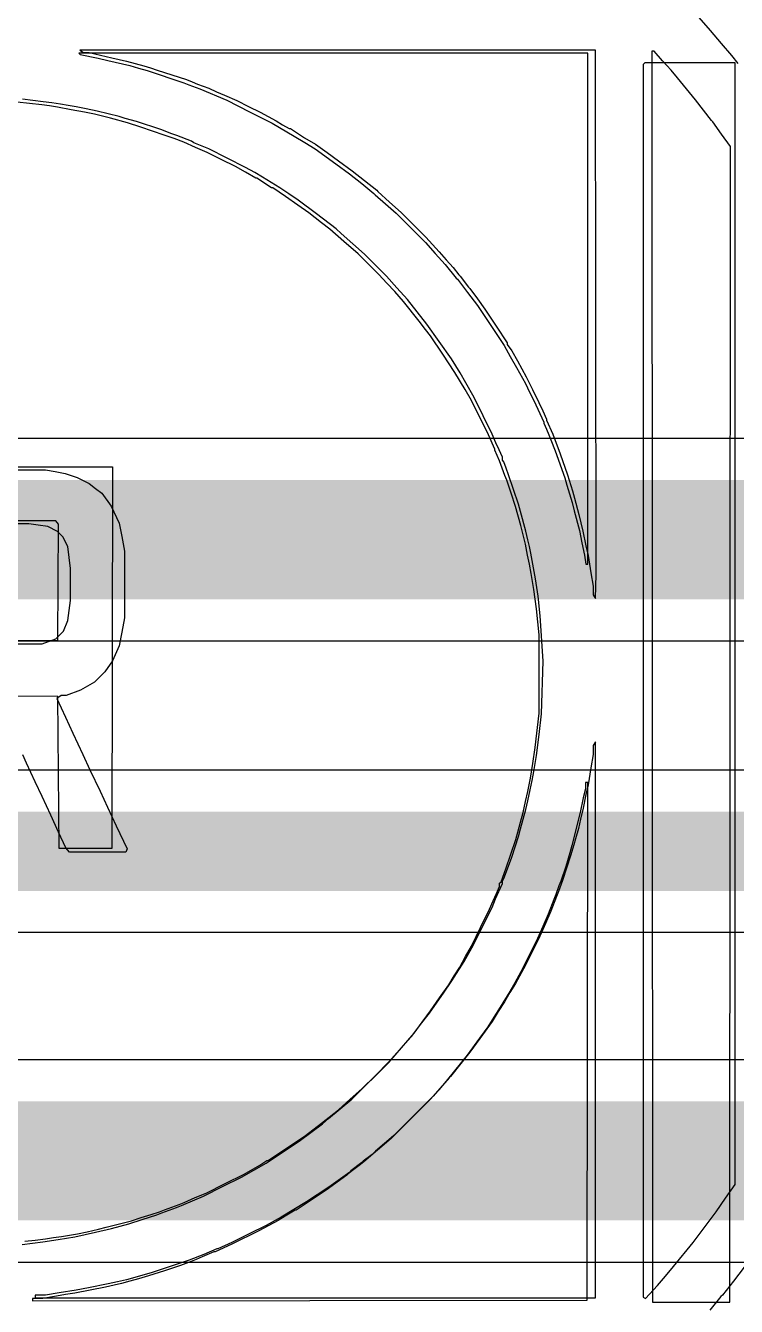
# Model space of a CAD drawing. Header units: inches. Extents: x -7 to 5163, y -3 to 5149.
# Drawn here: x 102.72 to 107.26, y 51.29 to 59.49 of the extents above; entities that cross this region are included whole.
import ezdxf

# ---------------------------------------------------------------- set-up
doc = ezdxf.new("R2010")
doc.units = ezdxf.units.IN
for name, color, linetype in [('Bottom Overlay', 54, 'Continuous'), ('Top Layer', 1, 'Continuous'), ('Top Overlay', 2, 'Continuous')]:
    doc.layers.add(name, color=color, linetype=linetype)

# ---------------------------------------------------------------- blocks, each defined once
blk = doc.blocks.new('IMPORTED_IMAGE_B_1')
at = {"layer": 'Top Overlay'}
for p, q in [((13.9484, -6.0745), (10.6909, -6.0745)), ((10.6909, -6.0745), (10.6909, -6.0745)), ((10.6909, -6.0745), (10.6999, -6.0835)), ((10.6999, -6.0835), (10.6999, -6.0835)), ((10.6999, -6.0835), (10.815, -6.1062)), ((10.815, -6.1062), (10.815, -6.1062)), ((10.815, -6.1062), (10.8778, -6.1207)), ((10.8778, -6.1207), (10.8778, -6.1207)), ((10.8778, -6.1207), (11.019, -6.1543)), ((13.9484, -9.3451), (13.9484, -6.0745)), ((13.9484, -6.0745), (13.9484, -6.0745)), ((14.3118, -6.1372), (14.3013, -6.1477)), ((14.8895, -6.1372), (14.3118, -6.1372)), ((14.3118, -6.1372), (14.3118, -6.1372)), ((14.8895, -13.3151), (14.8895, -6.1372)), ((14.8895, -6.1372), (14.8895, -6.1372)), ((11.019, -6.1543), (11.019, -6.1543)), ((11.019, -6.1543), (11.0739, -6.1704)), ((11.0739, -6.1704), (11.0739, -6.1704)), ((11.0739, -6.1704), (11.1288, -6.1865)), ((11.1288, -6.1865), (11.1288, -6.1865)), ((11.1288, -6.1865), (11.3641, -6.2634)), ((14.3013, -6.1477), (14.3013, -6.1477)), ((14.3013, -6.1477), (14.3013, -14.0343)), ((11.3641, -6.2634), (11.3641, -6.2634)), ((11.3641, -6.2634), (11.3954, -6.277)), ((11.3954, -6.277), (11.3954, -6.277)), ((11.3954, -6.277), (11.466, -6.3031)), ((11.466, -6.3031), (11.466, -6.3031)), ((11.466, -6.3031), (11.6386, -6.3759)), ((10.3758, -6.3968), (10.2974, -6.3887)), ((11.6386, -6.3759), (11.6386, -6.3759)), ((11.6386, -6.3759), (11.7837, -6.449)), ((10.4543, -6.4049), (10.3758, -6.3968)), ((10.3758, -6.3968), (10.3758, -6.3968)), ((10.5052, -6.4125), (10.4543, -6.4049)), ((10.4543, -6.4049), (10.4543, -6.4049)), ((10.5562, -6.4201), (10.5052, -6.4125)), ((10.5052, -6.4125), (10.5052, -6.4125)), ((10.6425, -6.4362), (10.5562, -6.4201)), ((10.5562, -6.4201), (10.5562, -6.4201)), ((10.7288, -6.4523), (10.6425, -6.4362)), ((10.6425, -6.4362), (10.6425, -6.4362)), ((10.7915, -6.4659), (10.7288, -6.4523)), ((10.7288, -6.4523), (10.7288, -6.4523)), ((10.8935, -6.4913), (10.7915, -6.4659)), ((10.7915, -6.4659), (10.7915, -6.4659)), ((11.7837, -6.449), (11.7837, -6.449)), ((11.7837, -6.449), (11.9288, -6.522)), ((11.0033, -6.5201), (10.8935, -6.4913)), ((10.8935, -6.4913), (10.8935, -6.4913)), ((11.0895, -6.5472), (11.0033, -6.5201)), ((11.0033, -6.5201), (11.0033, -6.5201)), ((11.2386, -6.5984), (11.0895, -6.5472)), ((11.0895, -6.5472), (11.0895, -6.5472)), ((11.9288, -6.522), (11.9288, -6.522)), ((11.9288, -6.522), (11.9758, -6.5494)), ((11.9758, -6.5494), (11.9758, -6.5494)), ((11.9758, -6.5494), (12.0699, -6.6056)), ((11.3013, -6.6216), (11.2386, -6.5984)), ((11.2386, -6.5984), (11.2386, -6.5984)), ((11.3641, -6.6448), (11.3013, -6.6216)), ((11.3013, -6.6216), (11.3013, -6.6216)), ((12.0699, -6.6056), (12.0699, -6.6056)), ((12.0699, -6.6056), (12.1366, -6.6466)), ((11.4386, -6.6784), (11.3641, -6.6448)), ((11.3641, -6.6448), (11.3641, -6.6448)), ((11.5131, -6.7111), (11.4386, -6.6784)), ((11.4386, -6.6784), (11.4386, -6.6784)), ((11.6033, -6.7553), (11.5131, -6.7111)), ((11.5131, -6.7111), (11.5131, -6.7111)), ((12.1366, -6.6466), (12.1366, -6.6466)), ((12.1366, -6.6466), (12.2033, -6.6876)), ((12.2033, -6.6876), (12.2033, -6.6876)), ((12.2033, -6.6876), (12.3366, -6.7829)), ((11.6935, -6.7995), (11.6033, -6.7553)), ((11.6033, -6.7553), (11.6033, -6.7553)), ((11.7588, -6.837), (11.6935, -6.7995)), ((11.6935, -6.7995), (11.6935, -6.7995)), ((12.3366, -6.7829), (12.3366, -6.7829)), ((12.3366, -6.7829), (12.4229, -6.8468)), ((11.8241, -6.8745), (11.7588, -6.837)), ((11.7588, -6.837), (11.7588, -6.837)), ((11.8316, -6.8745), (11.8241, -6.8745)), ((11.8241, -6.8745), (11.8241, -6.8745)), ((11.924, -6.9372), (11.8316, -6.8745)), ((11.8316, -6.8745), (11.8316, -6.8745)), ((12.4229, -6.8468), (12.4229, -6.8468)), ((12.4229, -6.8468), (12.5013, -6.9093)), ((11.9332, -6.9372), (11.924, -6.9372)), ((11.924, -6.9372), (11.924, -6.9372)), ((12.0133, -6.992), (11.9332, -6.9372)), ((11.9332, -6.9372), (11.9332, -6.9372)), ((12.5013, -6.9093), (12.5013, -6.9093)), ((12.5013, -6.9093), (12.5797, -6.9718)), ((12.0935, -7.0467), (12.0133, -6.992)), ((12.0133, -6.992), (12.0133, -6.992)), ((12.1641, -7.0971), (12.0935, -7.0467)), ((12.0935, -7.0467), (12.0935, -7.0467)), ((12.5797, -6.9718), (12.5797, -6.9718)), ((12.5797, -6.9718), (12.5876, -6.9804)), ((12.5876, -6.9804), (12.5876, -6.9804)), ((12.5876, -6.9804), (12.6543, -7.0392)), ((12.6543, -7.0392), (12.6543, -7.0392)), ((12.6543, -7.0392), (12.7209, -7.098)), ((12.2437, -7.1608), (12.1641, -7.0971)), ((12.1641, -7.0971), (12.1641, -7.0971)), ((12.7209, -7.098), (12.7209, -7.098)), ((12.7209, -7.098), (12.815, -7.1922)), ((12.2968, -7.2), (12.2437, -7.1608)), ((12.2437, -7.1608), (12.2437, -7.1608)), ((12.3873, -7.2794), (12.2968, -7.2)), ((12.2968, -7.2), (12.2968, -7.2)), ((12.815, -7.1922), (12.815, -7.1922)), ((12.815, -7.1922), (12.9091, -7.2863)), ((12.4778, -7.3588), (12.3873, -7.2794)), ((12.3873, -7.2794), (12.3873, -7.2794)), ((12.9091, -7.2863), (12.9091, -7.2863)), ((12.9091, -7.2863), (12.9722, -7.3569)), ((12.5445, -7.4248), (12.4778, -7.3588)), ((12.4778, -7.3588), (12.4778, -7.3588)), ((12.9722, -7.3569), (12.9722, -7.3569)), ((12.9722, -7.3569), (13.0352, -7.4274)), ((12.6111, -7.4907), (12.5445, -7.4248)), ((12.5445, -7.4248), (12.5445, -7.4248)), ((13.0352, -7.4274), (13.0352, -7.4274)), ((13.0352, -7.4274), (13.105, -7.5137)), ((12.6621, -7.5455), (12.6111, -7.4907)), ((12.6111, -7.4907), (12.6111, -7.4907)), ((13.105, -7.5137), (13.105, -7.5137)), ((13.105, -7.5137), (13.1146, -7.5215)), ((13.1146, -7.5215), (13.1146, -7.5215)), ((13.1146, -7.5215), (13.1782, -7.6055)), ((12.7131, -7.6003), (12.6621, -7.5455)), ((12.6621, -7.5455), (12.6621, -7.5455)), ((12.7685, -7.6627), (12.7131, -7.6003)), ((12.7131, -7.6003), (12.7131, -7.6003)), ((13.1782, -7.6055), (13.1782, -7.6055)), ((13.1782, -7.6055), (13.2418, -7.6894)), ((12.8699, -7.7895), (12.7685, -7.6627)), ((12.7685, -7.6627), (12.7685, -7.6627)), ((13.2418, -7.6894), (13.2418, -7.6894)), ((13.2418, -7.6894), (13.4121, -7.9451)), ((12.9091, -7.842), (12.8699, -7.7895)), ((12.8699, -7.7895), (12.8699, -7.7895)), ((12.9421, -7.8824), (12.9091, -7.842)), ((12.9091, -7.842), (12.9091, -7.842)), ((13.0201, -8), (12.9421, -7.8824)), ((12.9421, -7.8824), (12.9421, -7.8824)), ((13.4121, -7.9451), (13.4121, -7.9451)), ((13.4121, -7.9451), (13.4521, -8.0157)), ((13.0981, -8.1176), (13.0201, -8)), ((13.0201, -8), (13.0201, -8)), ((13.4521, -8.0157), (13.4521, -8.0157)), ((13.4521, -8.0157), (13.4922, -8.0863)), ((13.4922, -8.0863), (13.4922, -8.0863)), ((13.4922, -8.0863), (13.5485, -8.1882)), ((13.1628, -8.2274), (13.0981, -8.1176)), ((13.0981, -8.1176), (13.0981, -8.1176)), ((13.5485, -8.1882), (13.5485, -8.1882)), ((13.5485, -8.1882), (13.575, -8.2431)), ((13.2028, -8.298), (13.1628, -8.2274)), ((13.1628, -8.2274), (13.1628, -8.2274)), ((13.575, -8.2431), (13.575, -8.2431)), ((13.575, -8.2431), (13.6014, -8.298)), ((13.3117, -8.5176), (13.2028, -8.298)), ((13.2028, -8.298), (13.2028, -8.298)), ((13.6014, -8.298), (13.6014, -8.298)), ((13.6014, -8.298), (13.666, -8.435)), ((13.666, -8.435), (13.666, -8.435)), ((13.666, -8.435), (13.666, -8.4433)), ((13.3523, -8.6083), (13.3117, -8.5176)), ((13.3117, -8.5176), (13.3117, -8.5176)), ((13.666, -8.4433), (13.666, -8.4433)), ((13.666, -8.4433), (13.6825, -8.4805)), ((13.6825, -8.4805), (13.6825, -8.4805)), ((13.6825, -8.4805), (13.699, -8.5176)), ((13.699, -8.5176), (13.699, -8.5176)), ((13.699, -8.5176), (13.7116, -8.549)), ((13.7116, -8.549), (13.7116, -8.549)), ((13.7116, -8.549), (13.7386, -8.6196)), ((13.3523, -8.6159), (13.3523, -8.6083)), ((13.3523, -8.6083), (13.3523, -8.6083)), ((13.3819, -8.6824), (13.3523, -8.6159)), ((13.3523, -8.6159), (13.3523, -8.6159)), ((13.4166, -8.7765), (13.3819, -8.6824)), ((13.3819, -8.6824), (13.3819, -8.6824)), ((13.7386, -8.6196), (13.7386, -8.6196)), ((13.7386, -8.6196), (13.8007, -8.7922)), ((9.0542, -8.7412), (10.4778, -8.7415)), ((10.4778, -8.7415), (10.5409, -8.7526)), ((10.5409, -8.7526), (10.6039, -8.7638)), ((10.6039, -8.7638), (10.6817, -8.7898)), ((10.6817, -8.7898), (10.7586, -8.828)), ((10.7586, -8.828), (10.7984, -8.8596)), ((13.4301, -8.8078), (13.4166, -8.7765)), ((13.4166, -8.7765), (13.4166, -8.7765)), ((13.4575, -8.8912), (13.4301, -8.8078)), ((13.4301, -8.8078), (13.4301, -8.8078)), ((13.8007, -8.7922), (13.8007, -8.7922)), ((13.8007, -8.7922), (13.8137, -8.8392)), ((13.8137, -8.8392), (13.8137, -8.8392)), ((13.8137, -8.8392), (13.8479, -8.949)), ((10.7984, -8.8596), (10.8381, -8.8913)), ((10.8381, -8.8913), (10.8997, -8.9726)), ((13.4849, -8.9746), (13.4575, -8.8912)), ((13.4575, -8.8912), (13.4575, -8.8912)), ((10.8997, -8.9726), (10.9498, -9.0824)), ((13.5183, -9.098), (13.4849, -8.9746)), ((13.4849, -8.9746), (13.4849, -8.9746)), ((13.8479, -8.949), (13.8479, -8.949)), ((13.8479, -8.949), (13.8609, -9.0039)), ((13.8609, -9.0039), (13.8609, -9.0039)), ((13.8609, -9.0039), (13.8938, -9.1294)), ((10.3713, -9.0863), (9.417, -9.0863)), ((10.4324, -9.0952), (10.3713, -9.0863)), ((10.3713, -9.0863), (10.3713, -9.0863)), ((10.4935, -9.1041), (10.4324, -9.0952)), ((10.4324, -9.0952), (10.4324, -9.0952)), ((10.9498, -9.0824), (10.968, -9.1686)), ((10.5544, -9.1347), (10.4935, -9.1041)), ((10.4935, -9.1041), (10.4935, -9.1041)), ((10.5901, -9.1704), (10.5544, -9.1347)), ((10.5544, -9.1347), (10.5544, -9.1347)), ((10.6212, -9.2314), (10.5901, -9.1704)), ((10.5901, -9.1704), (10.5901, -9.1704)), ((10.968, -9.1686), (10.9837, -9.2617)), ((13.5336, -9.1569), (13.5183, -9.098)), ((13.5183, -9.098), (13.5183, -9.098)), ((13.549, -9.2157), (13.5336, -9.1569)), ((13.5336, -9.1569), (13.5336, -9.1569)), ((13.8938, -9.1294), (13.8938, -9.1294)), ((13.8938, -9.1294), (13.9104, -9.2078)), ((10.6299, -9.302), (10.6212, -9.2314)), ((10.6212, -9.2314), (10.6212, -9.2314)), ((13.5621, -9.2863), (13.549, -9.2157)), ((13.549, -9.2157), (13.549, -9.2157)), ((13.9104, -9.2078), (13.9104, -9.2078)), ((13.9104, -9.2078), (13.9271, -9.2863)), ((10.6385, -9.3725), (10.6299, -9.302)), ((10.6299, -9.302), (10.6299, -9.302)), ((10.9837, -9.2617), (10.9837, -9.6873)), ((13.5739, -9.3451), (13.5621, -9.2863)), ((13.5621, -9.2863), (13.5621, -9.2863)), ((13.9271, -9.2863), (13.9271, -9.2863)), ((13.9271, -9.2863), (13.9343, -9.3451)), ((10.6386, -9.5769), (10.6385, -9.3725)), ((10.6385, -9.3725), (10.6385, -9.3725)), ((13.5857, -9.4039), (13.5739, -9.3451)), ((13.5739, -9.3451), (13.5739, -9.3451)), ((13.5941, -9.4549), (13.5857, -9.4039)), ((13.5857, -9.4039), (13.5857, -9.4039)), ((13.9343, -9.3451), (13.9343, -9.3451)), ((13.9343, -9.3451), (13.9484, -9.3451)), ((13.9484, -9.3451), (13.9484, -9.3451)), ((13.6025, -9.5059), (13.5941, -9.4549)), ((13.5941, -9.4549), (13.5941, -9.4549)), ((13.6105, -9.5686), (13.6025, -9.5059)), ((13.6025, -9.5059), (13.6025, -9.5059)), ((10.6305, -9.6413), (10.6386, -9.5769)), ((10.6386, -9.5769), (10.6386, -9.5769)), ((13.6185, -9.6313), (13.6105, -9.5686)), ((13.6105, -9.5686), (13.6105, -9.5686)), ((10.6224, -9.7056), (10.6305, -9.6413)), ((10.6305, -9.6413), (10.6305, -9.6413)), ((13.628, -9.7137), (13.6185, -9.6313)), ((13.6185, -9.6313), (13.6185, -9.6313)), ((10.5934, -9.7734), (10.6224, -9.7056)), ((10.6224, -9.7056), (10.6224, -9.7056)), ((10.9837, -9.6873), (10.968, -9.7804)), ((13.6375, -9.7961), (13.628, -9.7137)), ((13.628, -9.7137), (13.628, -9.7137)), ((10.4573, -9.855), (10.5443, -9.8224)), ((10.5443, -9.8224), (10.5934, -9.7734)), ((10.5443, -9.8224), (10.5443, -9.8224)), ((10.5934, -9.7734), (10.5934, -9.7734)), ((10.968, -9.7804), (10.9497, -9.8667)), ((13.6366, -10.298), (13.6375, -9.7961)), ((13.6375, -9.7961), (13.6375, -9.7961)), ((9.9303, -9.853), (10.4573, -9.855)), ((10.4573, -9.855), (10.4573, -9.855)), ((10.9497, -9.8667), (10.9067, -9.9637)), ((10.9067, -9.9637), (10.8584, -10.0338)), ((10.8584, -10.0338), (10.7915, -10.0995)), ((10.7036, -10.1511), (10.6101, -10.1843)), ((10.7915, -10.0995), (10.7036, -10.1511)), ((10.5788, -10.1843), (10.5503, -10.2052)), ((10.5503, -10.2052), (10.6065, -10.3236)), ((10.6101, -10.1843), (10.5788, -10.1843)), ((10.6065, -10.3236), (10.6298, -10.3745)), ((13.6112, -10.5176), (13.6366, -10.298)), ((13.6366, -10.298), (13.6366, -10.298)), ((10.6298, -10.3745), (10.6532, -10.4255)), ((10.6532, -10.4255), (10.7181, -10.5627)), ((10.3569, -10.6176), (10.333, -10.5657)), ((10.7181, -10.5627), (10.763, -10.6608)), ((13.5961, -10.6196), (13.6112, -10.5176)), ((13.6112, -10.5176), (13.6112, -10.5176)), ((10.3849, -10.6774), (10.3569, -10.6176)), ((13.5805, -10.7137), (13.5961, -10.6196)), ((13.5961, -10.6196), (13.5961, -10.6196)), ((10.4129, -10.7372), (10.3849, -10.6774)), ((10.763, -10.6608), (10.8279, -10.798)), ((13.5641, -10.8), (13.5805, -10.7137)), ((13.5805, -10.7137), (13.5805, -10.7137)), ((10.4563, -10.8313), (10.4129, -10.7372)), ((10.8279, -10.798), (10.8746, -10.9)), ((13.5499, -10.8627), (13.5641, -10.8)), ((13.5641, -10.8), (13.5641, -10.8)), ((13.9327, -10.7825), (13.9181, -10.8392)), ((13.9484, -10.7412), (13.9327, -10.7412)), ((13.9327, -10.7412), (13.9327, -10.7412)), ((13.9327, -10.7412), (13.9327, -10.7825)), ((13.9327, -10.7825), (13.9327, -10.7825)), ((13.9444, -14.0549), (13.9484, -10.7412)), ((13.9484, -10.7412), (13.9484, -10.7412)), ((10.5124, -10.951), (10.4563, -10.8313)), ((10.8746, -10.9), (10.9026, -10.9598)), ((13.5339, -10.9333), (13.5499, -10.8627)), ((13.5499, -10.8627), (13.5499, -10.8627)), ((13.9181, -10.8392), (13.8988, -10.9333)), ((13.9181, -10.8392), (13.9181, -10.8392)), ((10.5617, -11.0588), (10.5124, -10.951)), ((10.9026, -10.9598), (10.9306, -11.0196)), ((13.5171, -10.9961), (13.5339, -10.9333)), ((13.5339, -10.9333), (13.5339, -10.9333)), ((13.8988, -10.9333), (13.8451, -11.1451)), ((13.8988, -10.9333), (13.8988, -10.9333)), ((10.6098, -11.1608), (10.5617, -11.0588)), ((10.9306, -11.0196), (11.0001, -11.1671)), ((13.4874, -11.1059), (13.5002, -11.0588)), ((13.5002, -11.0588), (13.5171, -10.9961)), ((13.5002, -11.0588), (13.5002, -11.0588)), ((13.5171, -10.9961), (13.5171, -10.9961)), ((13.4238, -11.2941), (13.4874, -11.1059)), ((13.4874, -11.1059), (13.4874, -11.1059)), ((13.8451, -11.1451), (13.8322, -11.1922)), ((13.8451, -11.1451), (13.8451, -11.1451)), ((10.6332, -11.1882), (10.6098, -11.1608)), ((10.6332, -11.1882), (10.6332, -11.1882)), ((10.992, -11.1882), (10.6332, -11.1882)), ((11.0001, -11.1671), (10.992, -11.1882)), ((13.8322, -11.1922), (13.8061, -11.2784)), ((13.8322, -11.1922), (13.8322, -11.1922)), ((13.3941, -11.3765), (13.4238, -11.2941)), ((13.4238, -11.2941), (13.4238, -11.2941)), ((13.8061, -11.2784), (13.7748, -11.3725)), ((13.8061, -11.2784), (13.8061, -11.2784)), ((13.3837, -11.3869), (13.3941, -11.3765)), ((13.3837, -11.4074), (13.3837, -11.3869)), ((13.3837, -11.3869), (13.3837, -11.3869)), ((13.3941, -11.3765), (13.3941, -11.3765)), ((13.7748, -11.3725), (13.7617, -11.4039)), ((13.7748, -11.3725), (13.7748, -11.3725)), ((13.3427, -11.498), (13.3632, -11.4527)), ((13.3632, -11.4527), (13.3837, -11.4074)), ((13.3632, -11.4527), (13.3632, -11.4527)), ((13.3837, -11.4074), (13.3837, -11.4074)), ((13.7428, -11.4588), (13.7303, -11.4902)), ((13.7617, -11.4039), (13.7428, -11.4588)), ((13.7428, -11.4588), (13.7428, -11.4588)), ((13.7617, -11.4039), (13.7617, -11.4039)), ((13.2616, -11.6706), (13.3192, -11.5529)), ((13.3192, -11.5529), (13.3427, -11.498)), ((13.3192, -11.5529), (13.3192, -11.5529)), ((13.3427, -11.498), (13.3427, -11.498)), ((13.7303, -11.4902), (13.6947, -11.5843)), ((13.7303, -11.4902), (13.7303, -11.4902)), ((13.6947, -11.5843), (13.6599, -11.6627)), ((13.6947, -11.5843), (13.6947, -11.5843)), ((13.204, -11.7882), (13.2616, -11.6706)), ((13.2616, -11.6706), (13.2616, -11.6706)), ((13.6599, -11.6627), (13.6254, -11.7411)), ((13.6599, -11.6627), (13.6599, -11.6627)), ((13.1664, -11.8554), (13.204, -11.7882)), ((13.204, -11.7882), (13.204, -11.7882)), ((13.6254, -11.7411), (13.5325, -11.9294)), ((13.6254, -11.7411), (13.6254, -11.7411)), ((13.1288, -11.9226), (13.1664, -11.8554)), ((13.1664, -11.8554), (13.1664, -11.8554)), ((13.0935, -11.9792), (13.1288, -11.9226)), ((13.1288, -11.9226), (13.1288, -11.9226)), ((13.5325, -11.9294), (13.4802, -12.0235)), ((13.5325, -11.9294), (13.5325, -11.9294)), ((12.9999, -12.1199), (13.0582, -12.0359)), ((13.0582, -12.0359), (13.0935, -11.9792)), ((13.0582, -12.0359), (13.0582, -12.0359)), ((13.0935, -11.9792), (13.0935, -11.9792)), ((13.4802, -12.0235), (13.4479, -12.0802)), ((13.4802, -12.0235), (13.4802, -12.0235)), ((12.9417, -12.2039), (12.9999, -12.1199)), ((12.9999, -12.1199), (12.9999, -12.1199)), ((13.4479, -12.0802), (13.3862, -12.1804)), ((13.4479, -12.0802), (13.4479, -12.0802)), ((12.8889, -12.2745), (12.9417, -12.2039)), ((12.9417, -12.2039), (12.9417, -12.2039)), ((13.3862, -12.1804), (13.3472, -12.2431)), ((13.3862, -12.1804), (13.3862, -12.1804)), ((12.836, -12.3451), (12.8889, -12.2745)), ((12.8889, -12.2745), (12.8889, -12.2745)), ((13.3472, -12.2431), (13.3082, -12.3059)), ((13.3472, -12.2431), (13.3472, -12.2431)), ((12.6746, -12.5333), (12.836, -12.3451)), ((12.836, -12.3451), (12.836, -12.3451)), ((13.3082, -12.3059), (13.2543, -12.3784)), ((13.3082, -12.3059), (13.3082, -12.3059)), ((13.2543, -12.3784), (13.1766, -12.4863)), ((13.2543, -12.3784), (13.2543, -12.3784)), ((12.4382, -12.7686), (12.6746, -12.5333)), ((12.6746, -12.5333), (12.6746, -12.5333)), ((13.1766, -12.4863), (13.0511, -12.6431)), ((13.1766, -12.4863), (13.1766, -12.4863)), ((13.0511, -12.6431), (12.9961, -12.7059)), ((13.0511, -12.6431), (13.0511, -12.6431)), ((12.3639, -12.8304), (12.4382, -12.7686)), ((12.4382, -12.7686), (12.4382, -12.7686)), ((12.941, -12.7686), (12.6895, -13.0205)), ((12.9961, -12.7059), (12.941, -12.7686)), ((12.941, -12.7686), (12.941, -12.7686)), ((12.9961, -12.7059), (12.9961, -12.7059)), ((12.2895, -12.8921), (12.3639, -12.8304)), ((12.3639, -12.8304), (12.3639, -12.8304)), ((12.1758, -12.9813), (12.2503, -12.9255)), ((12.2503, -12.9255), (12.2895, -12.8921)), ((12.2503, -12.9255), (12.2503, -12.9255)), ((12.2895, -12.8921), (12.2895, -12.8921)), ((12.1013, -13.037), (12.1758, -12.9813)), ((12.1758, -12.9813), (12.1758, -12.9813)), ((12.6895, -13.0205), (12.5152, -13.1686)), ((12.6895, -13.0205), (12.6895, -13.0205)), ((11.8895, -13.1773), (12.1013, -13.037)), ((12.1013, -13.037), (12.1013, -13.037)), ((11.8111, -13.2232), (11.8895, -13.1773)), ((11.8895, -13.1773), (11.8895, -13.1773)), ((12.4856, -13.1922), (12.4503, -13.2194)), ((12.5152, -13.1686), (12.4856, -13.1922)), ((12.4856, -13.1922), (12.4856, -13.1922)), ((12.5152, -13.1686), (12.5152, -13.1686)), ((11.6111, -13.3276), (11.7327, -13.2667)), ((11.7327, -13.2667), (11.8111, -13.2232)), ((11.7327, -13.2667), (11.7327, -13.2667)), ((11.8111, -13.2232), (11.8111, -13.2232)), ((12.4072, -13.2551), (12.2739, -13.3505)), ((12.415, -13.2466), (12.4072, -13.2551)), ((12.4072, -13.2551), (12.4072, -13.2551)), ((12.4503, -13.2194), (12.415, -13.2466)), ((12.415, -13.2466), (12.415, -13.2466)), ((12.4503, -13.2194), (12.4503, -13.2194)), ((11.4895, -13.3885), (11.6111, -13.3276)), ((11.6111, -13.3276), (11.6111, -13.3276)), ((12.2739, -13.3505), (12.0822, -13.4784)), ((12.2739, -13.3505), (12.2739, -13.3505)), ((14.8287, -13.4018), (14.8895, -13.3151)), ((14.8895, -13.3151), (14.8895, -13.3151)), ((11.3484, -13.4486), (11.419, -13.418)), ((11.419, -13.418), (11.4895, -13.3885)), ((11.419, -13.418), (11.419, -13.418)), ((11.4895, -13.3885), (11.4895, -13.3885)), ((14.768, -13.4884), (14.8287, -13.4018)), ((14.8287, -13.4018), (14.8287, -13.4018)), ((11.0974, -13.5391), (11.1915, -13.5088)), ((11.1915, -13.5088), (11.2229, -13.4956)), ((11.1915, -13.5088), (11.1915, -13.5088)), ((11.2229, -13.4956), (11.317, -13.4612)), ((11.2229, -13.4956), (11.2229, -13.4956)), ((11.317, -13.4612), (11.3484, -13.4486)), ((11.317, -13.4612), (11.317, -13.4612)), ((11.3484, -13.4486), (11.3484, -13.4486)), ((12.0217, -13.5112), (11.968, -13.5441)), ((12.0755, -13.4784), (12.0217, -13.5112)), ((12.0217, -13.5112), (12.0217, -13.5112)), ((12.0822, -13.4784), (12.0755, -13.4784)), ((12.0755, -13.4784), (12.0755, -13.4784)), ((12.0822, -13.4784), (12.0822, -13.4784)), ((14.6216, -13.6848), (14.768, -13.4884)), ((14.768, -13.4884), (14.768, -13.4884)), ((10.7993, -13.6203), (10.9013, -13.5949)), ((10.9013, -13.5949), (11.0111, -13.5662)), ((10.9013, -13.5949), (10.9013, -13.5949)), ((11.0111, -13.5662), (11.0974, -13.5391)), ((11.0111, -13.5662), (11.0111, -13.5662)), ((11.0974, -13.5391), (11.0974, -13.5391)), ((11.968, -13.5441), (11.8425, -13.6117)), ((11.968, -13.5441), (11.968, -13.5441)), ((10.3954, -13.6896), (10.4621, -13.6818)), ((10.4621, -13.6818), (10.5601, -13.6666)), ((10.4621, -13.6818), (10.4621, -13.6818)), ((10.5601, -13.6666), (10.6131, -13.6581)), ((10.5601, -13.6666), (10.5601, -13.6666)), ((10.6131, -13.6581), (10.666, -13.6496)), ((10.6131, -13.6581), (10.6131, -13.6581)), ((10.666, -13.6496), (10.7327, -13.6353)), ((10.666, -13.6496), (10.666, -13.6496)), ((10.7327, -13.6353), (10.7993, -13.6203)), ((10.7327, -13.6353), (10.7327, -13.6353)), ((10.7993, -13.6203), (10.7993, -13.6203)), ((11.8425, -13.6117), (11.6699, -13.6966)), ((11.8425, -13.6117), (11.8425, -13.6117)), ((14.496, -13.84), (14.6216, -13.6848)), ((14.6216, -13.6848), (14.6216, -13.6848)), ((10.3288, -13.6973), (10.3954, -13.6896)), ((10.3954, -13.6896), (10.3954, -13.6896)), ((11.556, -13.7451), (11.4817, -13.778)), ((11.5637, -13.7451), (11.556, -13.7451)), ((11.556, -13.7451), (11.556, -13.7451)), ((11.6699, -13.6966), (11.5637, -13.7451)), ((11.5637, -13.7451), (11.5637, -13.7451)), ((11.6699, -13.6966), (11.6699, -13.6966)), ((11.3416, -13.8324), (11.2391, -13.8659)), ((11.4111, -13.8064), (11.3416, -13.8324)), ((11.3416, -13.8324), (11.3416, -13.8324)), ((11.4425, -13.7942), (11.4111, -13.8064)), ((11.4111, -13.8064), (11.4111, -13.8064)), ((11.4817, -13.778), (11.4425, -13.7942)), ((11.4425, -13.7942), (11.4425, -13.7942)), ((11.4817, -13.778), (11.4817, -13.778)), ((14.4448, -13.9004), (14.496, -13.84)), ((14.496, -13.84), (14.496, -13.84)), ((14.9488, -13.8431), (14.8788, -13.9333)), ((11.019, -13.9324), (10.9641, -13.9474)), ((11.0739, -13.9173), (11.019, -13.9324)), ((11.019, -13.9324), (11.019, -13.9324)), ((11.1366, -13.8995), (11.0739, -13.9173)), ((11.0739, -13.9173), (11.0739, -13.9173)), ((11.2391, -13.8659), (11.1366, -13.8995)), ((11.1366, -13.8995), (11.1366, -13.8995)), ((11.2391, -13.8659), (11.2391, -13.8659)), ((14.3935, -13.9608), (14.4448, -13.9004)), ((14.4448, -13.9004), (14.4448, -13.9004)), ((10.666, -14.0099), (10.6072, -14.0189)), ((10.7641, -13.9903), (10.666, -14.0099)), ((10.666, -14.0099), (10.666, -14.0099)), ((10.8621, -13.9707), (10.7641, -13.9903)), ((10.7641, -13.9903), (10.7641, -13.9903)), ((10.917, -13.9576), (10.8621, -13.9707)), ((10.8621, -13.9707), (10.8621, -13.9707)), ((10.9641, -13.9474), (10.917, -13.9576)), ((10.917, -13.9576), (10.917, -13.9576)), ((10.9641, -13.9474), (10.9641, -13.9474)), ((14.317, -14.044), (14.3935, -13.9608)), ((14.3935, -13.9608), (14.3935, -13.9608)), ((14.8788, -13.9333), (14.8087, -14.0235)), ((10.4611, -14.0431), (10.3954, -14.0431)), ((10.3954, -14.0431), (10.3954, -14.0431)), ((10.3954, -14.0431), (10.3954, -14.051)), ((10.3954, -14.051), (10.3954, -14.051)), ((10.3954, -14.051), (10.3954, -14.0588)), ((10.3954, -14.0588), (13.9444, -14.0549)), ((10.3954, -14.0588), (10.3954, -14.0588)), ((10.5484, -14.0279), (10.4611, -14.0431)), ((10.4611, -14.0431), (10.4611, -14.0431)), ((10.6072, -14.0189), (10.5484, -14.0279)), ((10.5484, -14.0279), (10.5484, -14.0279)), ((10.6072, -14.0189), (10.6072, -14.0189)), ((13.9444, -14.0549), (13.9444, -14.0549)), ((14.3013, -14.0343), (14.3013, -14.0343)), ((14.3013, -14.0343), (14.317, -14.044)), ((14.317, -14.044), (14.317, -14.044)), ((14.7991, -14.0313), (14.7291, -14.1176)), ((14.8087, -14.0235), (14.7991, -14.0313))]:
    blk.add_line(p, q, dxfattribs=at)
blk = doc.blocks.new('IMPORTED_IMAGE_B_2')
at = {"layer": 'Bottom Overlay'}
for p, q in [((14.6934, -5.8667), (14.7647, -5.9494)), ((14.7647, -5.9494), (14.8359, -6.0322)), ((14.8359, -6.0322), (14.9011, -6.1098)), ((12.3829, -6.0746), (10.734, -6.0747)), ((10.734, -6.0747), (10.734, -6.0747)), ((10.734, -6.0747), (10.7575, -6.09)), ((10.7575, -6.09), (10.7575, -6.09)), ((10.7575, -6.09), (10.7929, -6.0902)), ((10.7929, -6.0902), (10.7929, -6.0902)), ((10.7929, -6.0902), (10.8654, -6.1067)), ((10.8654, -6.1067), (10.8654, -6.1067)), ((10.8654, -6.1067), (10.9379, -6.1231)), ((10.9379, -6.1231), (10.9379, -6.1231)), ((10.9379, -6.1231), (10.985, -6.1347)), ((10.985, -6.1347), (10.985, -6.1347)), ((10.985, -6.1347), (11.032, -6.1462)), ((11.032, -6.1462), (11.032, -6.1462)), ((11.032, -6.1462), (11.1418, -6.175)), ((14.0319, -6.0745), (12.3829, -6.0746)), ((12.3829, -6.0746), (12.3829, -6.0746)), ((14.0359, -9.4274), (14.0319, -6.0745)), ((14.0319, -6.0745), (14.0319, -6.0745)), ((14.4062, -6.0824), (14.3928, -6.0824)), ((14.3928, -6.0824), (14.3928, -6.0824)), ((14.3928, -6.0824), (14.3947, -10.0843)), ((14.4608, -6.1431), (14.4062, -6.0824)), ((14.4062, -6.0824), (14.4062, -6.0824)), ((14.5153, -6.2039), (14.4608, -6.1431)), ((14.4608, -6.1431), (14.4608, -6.1431)), ((14.9011, -6.1098), (14.9414, -6.1608)), ((11.1418, -6.175), (11.1418, -6.175)), ((11.1418, -6.175), (11.185, -6.1886)), ((11.185, -6.1886), (11.185, -6.1886)), ((11.185, -6.1886), (11.2281, -6.2022)), ((11.2281, -6.2022), (11.2281, -6.2022)), ((11.2281, -6.2022), (11.4163, -6.2635)), ((14.5556, -6.251), (14.5153, -6.2039)), ((14.5153, -6.2039), (14.5153, -6.2039)), ((11.4163, -6.2635), (11.4163, -6.2635)), ((11.4163, -6.2635), (11.4516, -6.2784)), ((11.4516, -6.2784), (11.4516, -6.2784)), ((11.4516, -6.2784), (11.4869, -6.2926)), ((11.4869, -6.2926), (11.4869, -6.2926)), ((11.4869, -6.2926), (11.5575, -6.3189)), ((14.6138, -6.3216), (14.5556, -6.251)), ((14.5556, -6.251), (14.5556, -6.251)), ((10.432, -6.3966), (10.3654, -6.3885)), ((11.5575, -6.3189), (11.5575, -6.3189)), ((11.5575, -6.3189), (11.6085, -6.3412)), ((11.6085, -6.3412), (11.6085, -6.3412)), ((11.6085, -6.3412), (11.6595, -6.3631)), ((11.6595, -6.3631), (11.6595, -6.3631)), ((11.6595, -6.3631), (11.7379, -6.398)), ((14.6721, -6.3922), (14.6138, -6.3216)), ((14.6138, -6.3216), (14.6138, -6.3216)), ((14.7732, -6.5255), (14.6721, -6.3922)), ((14.6721, -6.3922), (14.6721, -6.3922)), ((10.4987, -6.4046), (10.432, -6.3966)), ((10.432, -6.3966), (10.432, -6.3966)), ((10.5536, -6.4124), (10.4987, -6.4046)), ((10.4987, -6.4046), (10.4987, -6.4046)), ((10.6085, -6.4202), (10.5536, -6.4124)), ((10.5536, -6.4124), (10.5536, -6.4124)), ((10.6595, -6.4285), (10.6085, -6.4202)), ((10.6085, -6.4202), (10.6085, -6.4202)), ((10.7104, -6.4367), (10.6595, -6.4285)), ((10.6595, -6.4285), (10.6595, -6.4285)), ((10.7732, -6.4499), (10.7104, -6.4367)), ((10.7104, -6.4367), (10.7104, -6.4367)), ((10.8438, -6.4658), (10.7732, -6.4499)), ((10.7732, -6.4499), (10.7732, -6.4499)), ((10.985, -6.4993), (10.8438, -6.4658)), ((10.8438, -6.4658), (10.8438, -6.4658)), ((11.7379, -6.398), (11.7379, -6.398)), ((11.7379, -6.398), (11.8124, -6.4352)), ((11.8124, -6.4352), (11.8124, -6.4352)), ((11.8124, -6.4352), (11.8869, -6.4724)), ((11.8869, -6.4724), (11.8869, -6.4724)), ((11.8869, -6.4724), (11.9889, -6.5271)), ((11.0242, -6.5119), (10.985, -6.4993)), ((10.985, -6.4993), (10.985, -6.4993)), ((11.0947, -6.5318), (11.0242, -6.5119)), ((11.0242, -6.5119), (11.0242, -6.5119)), ((11.2524, -6.5832), (11.0947, -6.5318)), ((11.0947, -6.5318), (11.0947, -6.5318)), ((11.9889, -6.5271), (11.9889, -6.5271)), ((11.9889, -6.5271), (12.0304, -6.5518)), ((12.0304, -6.5518), (12.0304, -6.5518)), ((12.0304, -6.5518), (12.0719, -6.5765)), ((14.7815, -6.5333), (14.7732, -6.5255)), ((14.7732, -6.5255), (14.7732, -6.5255)), ((14.8381, -6.6127), (14.7815, -6.5333)), ((14.7815, -6.5333), (14.7815, -6.5333)), ((11.3222, -6.6093), (11.2524, -6.5832)), ((11.2524, -6.5832), (11.2524, -6.5832)), ((11.3536, -6.622), (11.3222, -6.6093)), ((11.3222, -6.6093), (11.3222, -6.6093)), ((11.4477, -6.6575), (11.3536, -6.622)), ((11.3536, -6.622), (11.3536, -6.622)), ((12.0719, -6.5765), (12.0719, -6.5765)), ((12.0719, -6.5765), (12.0799, -6.5765)), ((12.0799, -6.5765), (12.0799, -6.5765)), ((12.0799, -6.5765), (12.1246, -6.6064)), ((12.1246, -6.6064), (12.1246, -6.6064)), ((12.1246, -6.6064), (12.1693, -6.6362)), ((12.1693, -6.6362), (12.1693, -6.6362)), ((12.1693, -6.6362), (12.2402, -6.677)), ((14.8948, -6.6921), (14.8381, -6.6127)), ((14.8381, -6.6127), (14.8381, -6.6127)), ((11.4634, -6.668), (11.4477, -6.6575)), ((11.4477, -6.6575), (11.4477, -6.6575)), ((11.5575, -6.7053), (11.4634, -6.668)), ((11.4634, -6.668), (11.4634, -6.668)), ((11.6752, -6.7652), (11.5575, -6.7053)), ((11.5575, -6.7053), (11.5575, -6.7053)), ((12.2402, -6.677), (12.2402, -6.677)), ((12.2402, -6.677), (12.3145, -6.7298)), ((14.8928, -10.3892), (14.8948, -6.6921)), ((14.8948, -6.6921), (14.8948, -6.6921)), ((11.7928, -6.8251), (11.6752, -6.7652)), ((11.6752, -6.7652), (11.6752, -6.7652)), ((12.3145, -6.7298), (12.3145, -6.7298)), ((12.3145, -6.7298), (12.3889, -6.7827)), ((12.3889, -6.7827), (12.3889, -6.7827)), ((12.3889, -6.7827), (12.4752, -6.8468)), ((11.8516, -6.8588), (11.7928, -6.8251)), ((11.7928, -6.8251), (11.7928, -6.8251)), ((11.9026, -6.8883), (11.8516, -6.8588)), ((11.8516, -6.8588), (11.8516, -6.8588)), ((12.4752, -6.8468), (12.4752, -6.8468)), ((12.4752, -6.8468), (12.5536, -6.9093)), ((12.0124, -6.9553), (11.9026, -6.8883)), ((11.9026, -6.8883), (11.9026, -6.8883)), ((12.0712, -6.9947), (12.0124, -6.9553)), ((12.0124, -6.9553), (12.0124, -6.9553)), ((12.5536, -6.9093), (12.5536, -6.9093)), ((12.5536, -6.9093), (12.632, -6.9718)), ((12.13, -7.0341), (12.0712, -6.9947)), ((12.0712, -6.9947), (12.0712, -6.9947)), ((12.2477, -7.1224), (12.13, -7.0341)), ((12.13, -7.0341), (12.13, -7.0341)), ((12.632, -6.9718), (12.632, -6.9718)), ((12.632, -6.9718), (12.6399, -6.9804)), ((12.6399, -6.9804), (12.6399, -6.9804)), ((12.6399, -6.9804), (12.7144, -7.0471)), ((12.7144, -7.0471), (12.7144, -7.0471)), ((12.7144, -7.0471), (12.7889, -7.1137)), ((12.3732, -7.2186), (12.2477, -7.1224)), ((12.2477, -7.1224), (12.2477, -7.1224)), ((12.7889, -7.1137), (12.7889, -7.1137)), ((12.7889, -7.1137), (12.9457, -7.2709)), ((12.4051, -7.2471), (12.3732, -7.2186)), ((12.3732, -7.2186), (12.3732, -7.2186)), ((12.4791, -7.3137), (12.4051, -7.2471)), ((12.4051, -7.2471), (12.4051, -7.2471)), ((12.9457, -7.2709), (12.9457, -7.2709)), ((12.9457, -7.2709), (13.032, -7.3647)), ((12.5532, -7.3804), (12.4791, -7.3137)), ((12.4791, -7.3137), (12.4791, -7.3137)), ((13.032, -7.3647), (13.032, -7.3647)), ((13.032, -7.3647), (13.0765, -7.4157)), ((12.6947, -7.5217), (12.5532, -7.3804)), ((12.5532, -7.3804), (12.5532, -7.3804)), ((13.0765, -7.4157), (13.0765, -7.4157)), ((13.0765, -7.4157), (13.1209, -7.4667)), ((12.7616, -7.5961), (12.6947, -7.5217)), ((12.6947, -7.5217), (12.6947, -7.5217)), ((13.1209, -7.4667), (13.1209, -7.4667)), ((13.1209, -7.4667), (13.1569, -7.5137)), ((13.1569, -7.5137), (13.1569, -7.5137)), ((13.1569, -7.5137), (13.1658, -7.5215)), ((13.1658, -7.5215), (13.1658, -7.5215)), ((13.1658, -7.5215), (13.2198, -7.5922)), ((12.8285, -7.6706), (12.7616, -7.5961)), ((12.7616, -7.5961), (12.7616, -7.5961)), ((13.2198, -7.5922), (13.2198, -7.5922)), ((13.2198, -7.5922), (13.2283, -7.6)), ((13.2283, -7.6), (13.2283, -7.6)), ((13.2283, -7.6), (13.276, -7.6667)), ((12.8909, -7.749), (12.8285, -7.6706)), ((12.8285, -7.6706), (12.8285, -7.6706)), ((13.276, -7.6667), (13.276, -7.6667)), ((13.276, -7.6667), (13.3237, -7.7333)), ((12.9532, -7.8274), (12.8909, -7.749)), ((12.8909, -7.749), (12.8909, -7.749)), ((13.3237, -7.7333), (13.3237, -7.7333)), ((13.3237, -7.7333), (13.3955, -7.841)), ((13.0318, -7.9386), (12.9532, -7.8274)), ((12.9532, -7.8274), (12.9532, -7.8274)), ((13.3955, -7.841), (13.3955, -7.841)), ((13.3955, -7.841), (13.4673, -7.9486)), ((13.1104, -8.0498), (13.0318, -7.9386)), ((13.0318, -7.9386), (13.0318, -7.9386)), ((13.4673, -7.9486), (13.4673, -7.9486)), ((13.4673, -7.9486), (13.4673, -7.9584)), ((13.4673, -7.9584), (13.4673, -7.9584)), ((13.4673, -7.9584), (13.4968, -8)), ((13.4968, -8), (13.4968, -8)), ((13.4968, -8), (13.5324, -8.0627)), ((13.1654, -8.14), (13.1104, -8.0498)), ((13.1104, -8.0498), (13.1104, -8.0498)), ((13.5324, -8.0627), (13.5324, -8.0627)), ((13.5324, -8.0627), (13.5877, -8.1647)), ((13.203, -8.2039), (13.1654, -8.14)), ((13.1654, -8.14), (13.1654, -8.14)), ((13.5877, -8.1647), (13.5877, -8.1647)), ((13.5877, -8.1647), (13.6287, -8.247)), ((13.2563, -8.298), (13.203, -8.2039)), ((13.203, -8.2039), (13.203, -8.2039)), ((13.6287, -8.247), (13.6287, -8.247)), ((13.6287, -8.247), (13.6697, -8.3294)), ((13.3139, -8.4157), (13.2563, -8.298)), ((13.2563, -8.298), (13.2563, -8.298)), ((13.6697, -8.3294), (13.6697, -8.3294)), ((13.6697, -8.3294), (13.694, -8.3825)), ((13.3715, -8.5333), (13.3139, -8.4157)), ((13.3139, -8.4157), (13.3139, -8.4157)), ((13.694, -8.3825), (13.694, -8.3825)), ((13.694, -8.3825), (13.7183, -8.4357)), ((13.7183, -8.4357), (13.7183, -8.4357)), ((13.7183, -8.4357), (13.7183, -8.4427)), ((13.7183, -8.4427), (13.7183, -8.4427)), ((13.7183, -8.4427), (13.7598, -8.5333)), ((13.395, -8.5882), (13.3715, -8.5333)), ((13.3715, -8.5333), (13.3715, -8.5333)), ((13.4155, -8.6336), (13.395, -8.5882)), ((13.395, -8.5882), (13.395, -8.5882)), ((13.7598, -8.5333), (13.7598, -8.5333)), ((13.7598, -8.5333), (13.8063, -8.6588)), ((13.4359, -8.6789), (13.4155, -8.6336)), ((13.4155, -8.6336), (13.4155, -8.6336)), ((13.4359, -8.6993), (13.4359, -8.6789)), ((13.4359, -8.6789), (13.4359, -8.6789)), ((13.8063, -8.6588), (13.8063, -8.6588)), ((13.8063, -8.6588), (13.8535, -8.7922)), ((9.5183, -8.7415), (10.9419, -8.7412)), ((10.9419, -8.7412), (10.9379, -11.1843)), ((13.4463, -8.7097), (13.4359, -8.6993)), ((13.4359, -8.6993), (13.4359, -8.6993)), ((13.4612, -8.7509), (13.4463, -8.7097)), ((13.4463, -8.7097), (13.4463, -8.7097)), ((13.4761, -8.7922), (13.4612, -8.7509)), ((13.4612, -8.7509), (13.4612, -8.7509)), ((13.5079, -8.8863), (13.4761, -8.7922)), ((13.4761, -8.7922), (13.4761, -8.7922)), ((13.8535, -8.7922), (13.8535, -8.7922)), ((13.8535, -8.7922), (13.8843, -8.8941)), ((13.5396, -8.9804), (13.5079, -8.8863)), ((13.5079, -8.8863), (13.5079, -8.8863)), ((13.8843, -8.8941), (13.8843, -8.8941)), ((13.8843, -8.8941), (13.8974, -8.9412)), ((13.5525, -9.0274), (13.5396, -8.9804)), ((13.5396, -8.9804), (13.5396, -8.9804)), ((13.8974, -8.9412), (13.8974, -8.9412)), ((13.8974, -8.9412), (13.9242, -9.047)), ((10.5791, -9.0863), (9.6248, -9.0863)), ((10.5969, -9.1077), (10.5791, -9.0863)), ((10.5791, -9.0863), (10.5791, -9.0863)), ((13.5862, -9.1529), (13.5525, -9.0274)), ((13.5525, -9.0274), (13.5525, -9.0274)), ((13.9242, -9.047), (13.9242, -9.047)), ((13.9242, -9.047), (13.951, -9.1529)), ((10.5948, -9.4793), (10.5969, -9.1077)), ((10.5969, -9.1077), (10.5969, -9.1077)), ((13.5991, -9.2078), (13.5862, -9.1529)), ((13.5862, -9.1529), (13.5862, -9.1529)), ((13.951, -9.1529), (13.951, -9.1529)), ((13.951, -9.1529), (13.9705, -9.247)), ((13.6086, -9.251), (13.5991, -9.2078)), ((13.5991, -9.2078), (13.5991, -9.2078)), ((13.618, -9.2941), (13.6086, -9.251)), ((13.6086, -9.251), (13.6086, -9.251)), ((13.9705, -9.247), (13.9705, -9.247)), ((13.9705, -9.247), (13.9841, -9.3098)), ((13.6319, -9.3647), (13.618, -9.2941)), ((13.618, -9.2941), (13.618, -9.2941)), ((13.9841, -9.3098), (13.9841, -9.3098)), ((13.9841, -9.3098), (14.0018, -9.4196)), ((13.6402, -9.4117), (13.6319, -9.3647)), ((13.6319, -9.3647), (13.6319, -9.3647)), ((13.6484, -9.4588), (13.6402, -9.4117)), ((13.6402, -9.4117), (13.6402, -9.4117)), ((14.0018, -9.4196), (14.0018, -9.4196)), ((14.0018, -9.4196), (14.0163, -9.5046)), ((10.5928, -9.851), (10.5948, -9.4793)), ((10.5948, -9.4793), (10.5948, -9.4793)), ((13.6641, -9.5686), (13.6484, -9.4588)), ((13.6484, -9.4588), (13.6484, -9.4588)), ((14.0163, -9.5046), (14.0163, -9.5046)), ((14.0163, -9.5046), (14.0166, -9.5608)), ((14.0309, -9.5834), (14.0359, -9.4274)), ((14.0359, -9.4274), (14.0359, -9.4274)), ((13.6789, -9.6941), (13.6641, -9.5686)), ((13.6641, -9.5686), (13.6641, -9.5686)), ((14.0166, -9.5608), (14.0166, -9.5608)), ((14.0166, -9.5608), (14.0237, -9.5721)), ((14.0237, -9.5721), (14.0237, -9.5721)), ((14.0237, -9.5721), (14.0309, -9.5834)), ((14.0309, -9.5834), (14.0309, -9.5834)), ((13.6961, -9.9843), (13.6789, -9.6941)), ((13.6789, -9.6941), (13.6789, -9.6941)), ((10.0658, -9.853), (10.5928, -9.851)), ((10.5928, -9.851), (10.5928, -9.851)), ((13.6863, -10.3215), (13.6961, -9.9843)), ((13.6961, -9.9843), (13.6961, -9.9843)), ((14.3947, -10.0843), (14.3947, -10.0843)), ((14.3947, -10.0843), (14.3967, -14.0863)), ((10.5928, -10.2117), (9.83, -10.2077)), ((10.5967, -10.698), (10.5928, -10.2117)), ((13.6712, -10.4549), (13.6863, -10.3215)), ((13.6863, -10.3215), (13.6863, -10.3215)), ((14.8908, -14.0863), (14.8928, -10.3892)), ((14.8928, -10.3892), (14.8928, -10.3892)), ((13.6549, -10.5882), (13.6712, -10.4549)), ((13.6712, -10.4549), (13.6712, -10.4549)), ((14.0166, -10.5255), (14.0163, -10.5817)), ((14.0318, -10.502), (14.0166, -10.5255)), ((14.0166, -10.5255), (14.0166, -10.5255)), ((14.0319, -12.2804), (14.0318, -10.502)), ((14.0318, -10.502), (14.0318, -10.502)), ((13.6379, -10.6902), (13.6549, -10.5882)), ((13.6549, -10.5882), (13.6549, -10.5882)), ((14.0163, -10.5817), (14.0018, -10.6667)), ((14.0163, -10.5817), (14.0163, -10.5817)), ((10.6006, -11.1843), (10.5967, -10.698)), ((13.6262, -10.749), (13.6379, -10.6902)), ((13.6379, -10.6902), (13.6379, -10.6902)), ((14.0018, -10.6667), (13.9841, -10.7765)), ((14.0018, -10.6667), (14.0018, -10.6667)), ((13.5991, -10.8784), (13.6145, -10.8078)), ((13.6145, -10.8078), (13.6262, -10.749)), ((13.6145, -10.8078), (13.6145, -10.8078)), ((13.6262, -10.749), (13.6262, -10.749)), ((13.9841, -10.7765), (13.9708, -10.8392)), ((13.9841, -10.7765), (13.9841, -10.7765)), ((13.5862, -10.9333), (13.5991, -10.8784)), ((13.5991, -10.8784), (13.5991, -10.8784)), ((13.9708, -10.8392), (13.9528, -10.9255)), ((13.9708, -10.8392), (13.9708, -10.8392)), ((13.5525, -11.0588), (13.5862, -10.9333)), ((13.5862, -10.9333), (13.5862, -10.9333)), ((13.9528, -10.9255), (13.9369, -10.9961)), ((13.9528, -10.9255), (13.9528, -10.9255)), ((13.5396, -11.1059), (13.5525, -11.0588)), ((13.5525, -11.0588), (13.5525, -11.0588)), ((13.9222, -11.0549), (13.9047, -11.1215)), ((13.9369, -10.9961), (13.9222, -11.0549)), ((13.9222, -11.0549), (13.9222, -11.0549)), ((13.9369, -10.9961), (13.9369, -10.9961)), ((13.4968, -11.2392), (13.5396, -11.1059)), ((13.5396, -11.1059), (13.5396, -11.1059)), ((13.9047, -11.1215), (13.8927, -11.1608)), ((13.9047, -11.1215), (13.9047, -11.1215)), ((10.9379, -11.1843), (10.6006, -11.1843)), ((13.8927, -11.1608), (13.8727, -11.2313)), ((13.8927, -11.1608), (13.8927, -11.1608)), ((13.4504, -11.3647), (13.4968, -11.2392)), ((13.4968, -11.2392), (13.4968, -11.2392)), ((13.8727, -11.2313), (13.8214, -11.389)), ((13.8727, -11.2313), (13.8727, -11.2313)), ((13.4359, -11.3919), (13.4504, -11.3647)), ((13.4359, -11.4074), (13.4359, -11.3919)), ((13.4359, -11.3919), (13.4359, -11.3919)), ((13.4504, -11.3647), (13.4504, -11.3647)), ((13.8214, -11.389), (13.7952, -11.4588)), ((13.8214, -11.389), (13.8214, -11.389)), ((13.3916, -11.5059), (13.4359, -11.4074)), ((13.4359, -11.4074), (13.4359, -11.4074)), ((13.7952, -11.4588), (13.7825, -11.4902)), ((13.7952, -11.4588), (13.7952, -11.4588)), ((13.3702, -11.5608), (13.3916, -11.5059)), ((13.3916, -11.5059), (13.3916, -11.5059)), ((13.7825, -11.4902), (13.7469, -11.5843)), ((13.7825, -11.4902), (13.7825, -11.4902)), ((13.2398, -11.8196), (13.3702, -11.5608)), ((13.3702, -11.5608), (13.3702, -11.5608)), ((13.7469, -11.5843), (13.7124, -11.6627)), ((13.7469, -11.5843), (13.7469, -11.5843)), ((13.7124, -11.6627), (13.6677, -11.7647)), ((13.7124, -11.6627), (13.7124, -11.6627)), ((13.6677, -11.7647), (13.572, -11.9529)), ((13.6677, -11.7647), (13.6677, -11.7647)), ((13.1911, -11.9059), (13.2398, -11.8196)), ((13.2398, -11.8196), (13.2398, -11.8196)), ((13.1119, -12.0313), (13.1911, -11.9059)), ((13.1911, -11.9059), (13.1911, -11.9059)), ((13.572, -11.9529), (13.52, -12.047)), ((13.572, -11.9529), (13.572, -11.9529)), ((13.0604, -12.1098), (13.1119, -12.0313)), ((13.1119, -12.0313), (13.1119, -12.0313)), ((13.52, -12.047), (13.4846, -12.1059)), ((13.52, -12.047), (13.52, -12.047)), ((13.0148, -12.1738), (13.0604, -12.1098)), ((13.0604, -12.1098), (13.0604, -12.1098)), ((13.4846, -12.1059), (13.4492, -12.1647)), ((13.4846, -12.1059), (13.4846, -12.1059)), ((12.9693, -12.2378), (13.0148, -12.1738)), ((13.0148, -12.1738), (13.0148, -12.1738)), ((13.4492, -12.1647), (13.4102, -12.2274)), ((13.4492, -12.1647), (13.4492, -12.1647)), ((12.913, -12.311), (12.9693, -12.2378)), ((12.9693, -12.2378), (12.9693, -12.2378)), ((13.3712, -12.2902), (13.292, -12.4)), ((13.4102, -12.2274), (13.3712, -12.2902)), ((13.3712, -12.2902), (13.3712, -12.2902)), ((13.4102, -12.2274), (13.4102, -12.2274)), ((14.032, -14.0588), (14.0319, -12.2804)), ((14.0319, -12.2804), (14.0319, -12.2804)), ((12.8567, -12.3843), (12.913, -12.311)), ((12.913, -12.311), (12.913, -12.311)), ((12.7108, -12.549), (12.8281, -12.4162)), ((12.8281, -12.4162), (12.8567, -12.3843)), ((12.8281, -12.4162), (12.8281, -12.4162)), ((12.8567, -12.3843), (12.8567, -12.3843)), ((13.292, -12.4), (13.2283, -12.4863)), ((13.292, -12.4), (13.292, -12.4)), ((13.2283, -12.4863), (13.1034, -12.6431)), ((13.2283, -12.4863), (13.2283, -12.4863)), ((12.6244, -12.6356), (12.7108, -12.549)), ((12.7108, -12.549), (12.7108, -12.549)), ((12.5379, -12.7222), (12.6244, -12.6356)), ((12.6244, -12.6356), (12.6244, -12.6356)), ((13.0947, -12.651), (12.9933, -12.7686)), ((13.1034, -12.6431), (13.0947, -12.651)), ((13.0947, -12.651), (13.0947, -12.651)), ((13.1034, -12.6431), (13.1034, -12.6431)), ((12.4634, -12.7887), (12.5379, -12.7222)), ((12.5379, -12.7222), (12.5379, -12.7222)), ((12.9933, -12.7686), (12.8676, -12.8942)), ((12.9933, -12.7686), (12.9933, -12.7686)), ((12.2791, -12.9421), (12.3889, -12.8553)), ((12.3889, -12.8553), (12.4634, -12.7887)), ((12.3889, -12.8553), (12.3889, -12.8553)), ((12.4634, -12.7887), (12.4634, -12.7887)), ((12.1771, -13.0207), (12.2791, -12.9421)), ((12.2791, -12.9421), (12.2791, -12.9421)), ((12.8676, -12.8942), (12.7418, -13.0198)), ((12.8676, -12.8942), (12.8676, -12.8942)), ((11.9383, -13.1804), (12.1771, -13.0207)), ((12.1771, -13.0207), (12.1771, -13.0207)), ((12.7418, -13.0198), (12.683, -13.0706)), ((12.7418, -13.0198), (12.7418, -13.0198)), ((12.683, -13.0706), (12.6242, -13.1214)), ((12.683, -13.0706), (12.683, -13.0706)), ((11.8853, -13.2112), (11.9286, -13.1804)), ((11.9286, -13.1804), (11.9286, -13.1804)), ((11.9286, -13.1804), (11.9383, -13.1804)), ((11.9383, -13.1804), (11.9383, -13.1804)), ((12.5379, -13.1925), (12.4673, -13.2466)), ((12.5457, -13.1842), (12.5379, -13.1925)), ((12.5379, -13.1925), (12.5379, -13.1925)), ((12.6032, -13.1414), (12.5457, -13.1842)), ((12.5457, -13.1842), (12.5457, -13.1842)), ((12.6242, -13.1214), (12.6032, -13.1414)), ((12.6032, -13.1414), (12.6032, -13.1414)), ((12.6242, -13.1214), (12.6242, -13.1214)), ((11.6634, -13.3277), (11.785, -13.2669)), ((11.785, -13.2669), (11.8853, -13.2112)), ((11.785, -13.2669), (11.785, -13.2669)), ((11.8853, -13.2112), (11.8853, -13.2112)), ((12.4595, -13.2551), (12.3261, -13.3504)), ((12.4673, -13.2466), (12.4595, -13.2551)), ((12.4595, -13.2551), (12.4595, -13.2551)), ((12.4673, -13.2466), (12.4673, -13.2466)), ((11.5418, -13.3885), (11.6634, -13.3277)), ((11.6634, -13.3277), (11.6634, -13.3277)), ((12.3261, -13.3504), (12.1835, -13.4458)), ((12.3261, -13.3504), (12.3261, -13.3504)), ((11.4006, -13.4486), (11.4712, -13.418)), ((11.4712, -13.418), (11.5418, -13.3885)), ((11.4712, -13.418), (11.4712, -13.418)), ((11.5418, -13.3885), (11.5418, -13.3885)), ((11.1889, -13.5255), (11.2438, -13.5087)), ((11.2438, -13.5087), (11.2752, -13.4956)), ((11.2438, -13.5087), (11.2438, -13.5087)), ((11.2752, -13.4956), (11.3693, -13.4612)), ((11.2752, -13.4956), (11.2752, -13.4956)), ((11.3693, -13.4612), (11.4006, -13.4486)), ((11.3693, -13.4612), (11.3693, -13.4612)), ((11.4006, -13.4486), (11.4006, -13.4486)), ((12.1835, -13.4458), (12.0202, -13.5436)), ((12.1835, -13.4458), (12.1835, -13.4458)), ((10.9026, -13.6076), (10.9536, -13.5949)), ((10.9536, -13.5949), (11.0634, -13.5664)), ((10.9536, -13.5949), (10.9536, -13.5949)), ((11.0634, -13.5664), (11.1261, -13.546)), ((11.0634, -13.5664), (11.0634, -13.5664)), ((11.1261, -13.546), (11.1889, -13.5255)), ((11.1261, -13.546), (11.1261, -13.546)), ((11.1889, -13.5255), (11.1889, -13.5255)), ((11.9261, -13.5959), (11.8163, -13.6502)), ((12.0202, -13.5436), (11.9261, -13.5959)), ((11.9261, -13.5959), (11.9261, -13.5959)), ((12.0202, -13.5436), (12.0202, -13.5436)), ((10.4477, -13.6896), (10.5144, -13.6818)), ((10.5144, -13.6818), (10.5654, -13.6738)), ((10.5144, -13.6818), (10.5144, -13.6818)), ((10.5654, -13.6738), (10.6163, -13.6659)), ((10.5654, -13.6738), (10.5654, -13.6738)), ((10.6163, -13.6659), (10.7183, -13.6496)), ((10.6163, -13.6659), (10.6163, -13.6659)), ((10.7183, -13.6496), (10.781, -13.6364)), ((10.7183, -13.6496), (10.7183, -13.6496)), ((10.781, -13.6364), (10.8516, -13.6203)), ((10.781, -13.6364), (10.781, -13.6364)), ((10.8516, -13.6203), (10.9026, -13.6076)), ((10.8516, -13.6203), (10.8516, -13.6203)), ((10.9026, -13.6076), (10.9026, -13.6076)), ((11.8163, -13.6502), (11.7065, -13.7044)), ((11.8163, -13.6502), (11.8163, -13.6502)), ((10.381, -13.6973), (10.4477, -13.6896)), ((10.4477, -13.6896), (10.4477, -13.6896)), ((11.6089, -13.7451), (11.5261, -13.7829)), ((11.6159, -13.7451), (11.6089, -13.7451)), ((11.6089, -13.7451), (11.6089, -13.7451)), ((11.7065, -13.7044), (11.6159, -13.7451)), ((11.6159, -13.7451), (11.6159, -13.7451)), ((11.7065, -13.7044), (11.7065, -13.7044)), ((11.432, -13.8173), (11.1889, -13.8999)), ((11.5261, -13.7829), (11.432, -13.8173)), ((11.432, -13.8173), (11.432, -13.8173)), ((11.5261, -13.7829), (11.5261, -13.7829)), ((11.1889, -13.8999), (11.032, -13.9436)), ((11.1889, -13.8999), (11.1889, -13.8999)), ((10.7104, -14.0106), (10.6006, -14.0281)), ((10.7889, -13.996), (10.7104, -14.0106)), ((10.7104, -14.0106), (10.7104, -14.0106)), ((10.9144, -13.9706), (10.7889, -13.996)), ((10.7889, -13.996), (10.7889, -13.996)), ((10.9732, -13.9568), (10.9144, -13.9706)), ((10.9144, -13.9706), (10.9144, -13.9706)), ((11.032, -13.9436), (10.9732, -13.9568)), ((10.9732, -13.9568), (10.9732, -13.9568)), ((11.032, -13.9436), (11.032, -13.9436)), ((10.5134, -14.0431), (10.4477, -14.0431)), ((10.4477, -14.0431), (10.4477, -14.0431)), ((10.4477, -14.0431), (10.4477, -14.0588)), ((10.4477, -14.0588), (10.4477, -14.0588)), ((10.4477, -14.0588), (14.032, -14.0588)), ((10.6006, -14.0281), (10.5134, -14.0431)), ((10.5134, -14.0431), (10.5134, -14.0431)), ((10.6006, -14.0281), (10.6006, -14.0281)), ((14.032, -14.0588), (14.032, -14.0588)), ((14.3967, -14.0863), (14.3967, -14.0863)), ((14.3967, -14.0863), (14.8908, -14.0863)), ((14.8908, -14.0863), (14.8908, -14.0863))]:
    blk.add_line(p, q, dxfattribs=at)

msp = doc.modelspace()

# ---------------------------------------------------------------- linework, layer by layer
at = {"layer": 'Top Layer'}
for p, q in [((123.952, 56.8449), (54.7142, 56.8449)), ((54.7142, 55.5501), (123.952, 55.5501)), ((114.2552, 54.7216), (54.7142, 54.7216)), ((54.7142, 53.6856), (114.2552, 53.6856)), ((123.2662, 52.8698), (73.0504, 52.8698)), ((73.0504, 51.575), (122.998, 51.575))]:
    msp.add_line(p, q, dxfattribs=at)
for points in [[(52.761, 56.1975, 0.762, 0.762, 0), (123.952, 56.1975, 0.762, 0.762, 0)], [(52.7671, 54.2036, 0.508, 0.508, 0), (114.4524, 54.2036, 0.508, 0.508, 0)], [(73.0504, 52.2224, 0.762, 0.762, 0), (123.2662, 52.2224, 0.762, 0.762, 0)]]:
    msp.add_lwpolyline(points, format="xyseb", dxfattribs=at)

# ---------------------------------------------------------------- block references
for name, p in [('IMPORTED_IMAGE_B_2', (92.329, 65.405)), ('IMPORTED_IMAGE_B_1', (92.3639, 65.3854))]:
    msp.add_blockref(name, p)

doc.saveas('drawing.dxf')
